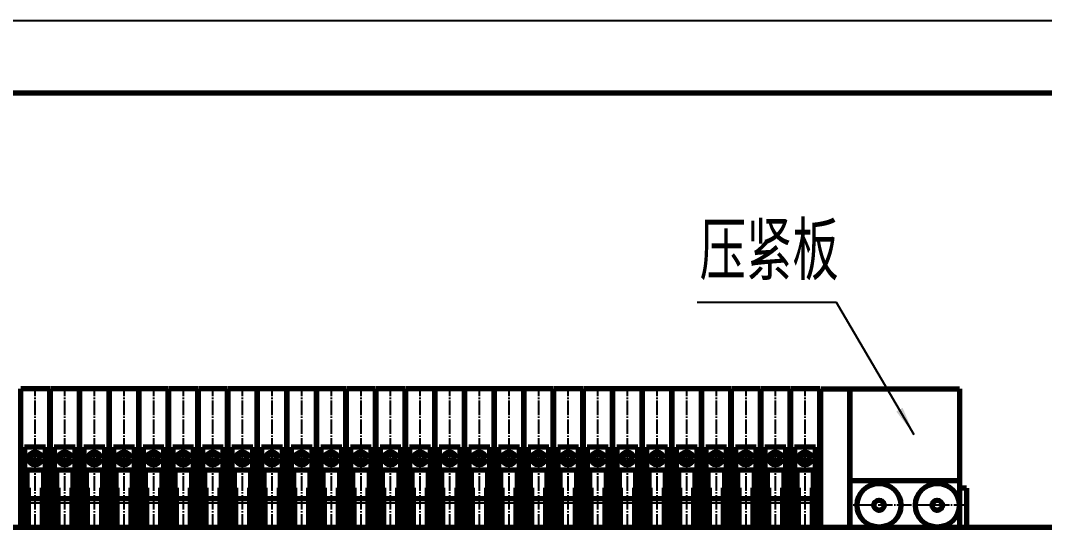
# Model space of a CAD drawing. Header units: millimetres. Extents: x -6300 to 6300, y -4455 to 4455.
# Drawn here: x -1371 to 738, y 3408 to 4455 of the extents above; entities that cross this region are included whole.
import ezdxf

# ---------------------------------------------------------------- set-up
doc = ezdxf.new("R2010")
doc.units = ezdxf.units.MM
doc.linetypes.add('EB_DASHDOT', pattern=[39, 30, -3, 3, -3])
for name, color, linetype, lineweight in [('CAXA0', 7, 'Continuous', 70), ('CAXA1', 1, 'EB_DASHDOT', 25), ('CAXA3', 2, 'Continuous', 25), ('CAXA4', 3, 'Continuous', 25)]:
    doc.layers.add(name, color=color, linetype=linetype, lineweight=lineweight)
doc.styles.add('标准', font='', dxfattribs={"width": 0.667})
doc.styles.get('标准').set_extended_font_data('SimSun')

# ---------------------------------------------------------------- blocks, each defined once
blk = doc.blocks.new('CAXBLOCK0', base_point=(6150, -4305))
at = {"layer": 'CAXA0', "linetype": 'Continuous', "lineweight": 70}
blk.add_line((6150, 4305), (-5550, 4305), dxfattribs=at)
at = {"layer": 'CAXA3', "linetype": 'Continuous', "lineweight": 25}
blk.add_line((-6300, 4455), (6300, 4455), dxfattribs=at)
blk = doc.blocks.new('*D101')
at = {"layer": 'CAXA4', "linetype": 'Continuous', "lineweight": 25}
blk.add_hatch(color=0, dxfattribs=at).paths.add_polyline_path([(469.7, 3601), (445.7, 3656.6), (432.8, 3648.9)], flags=0)
at = {"layer": 'CAXA4', "color": 0, "linetype": 'Continuous', "lineweight": 25}
for p, q in [((309.3, 3873.5), (22.3, 3873.5)), ((469.7, 3601), (309.3, 3873.5))]:
    blk.add_line(p, q, dxfattribs=at)
at = {"layer": 'CAXA4', "color": 0, "linetype": 'Continuous', "lineweight": 25, "insert": (27.6, 4036.1), "char_height": 105, "attachment_point": 1, "style": '标准'}
blk.add_mtext('\\fSimSun|b0|i0|p34;压紧板', dxfattribs=at)

msp = doc.modelspace()

# ---------------------------------------------------------------- linework, layer by layer
at = {"layer": 'CAXA0', "linetype": 'Continuous', "lineweight": 70}
for p, q in [((-1310.8, 3695.7), (-1370.8, 3695.7)), ((-1310.8, 3410.7), (-1310.8, 3695.7)), ((-1249.8, 3695.7), (-1309.8, 3695.7)), ((-1249.8, 3410.7), (-1249.8, 3695.7)), ((-1188.8, 3695.7), (-1248.8, 3695.7)), ((-1188.8, 3410.7), (-1188.8, 3695.7)), ((-1127.8, 3695.7), (-1187.8, 3695.7)), ((-1127.8, 3410.7), (-1127.8, 3695.7)), ((-1066.8, 3695.7), (-1126.8, 3695.7)), ((-1066.8, 3410.7), (-1066.8, 3695.7)), ((-1005.8, 3695.7), (-1065.8, 3695.7)), ((-1005.8, 3410.7), (-1005.8, 3695.7)), ((-944.8, 3695.7), (-1004.8, 3695.7)), ((-944.8, 3410.7), (-944.8, 3695.7)), ((-883.8, 3695.7), (-943.8, 3695.7)), ((-883.8, 3410.7), (-883.8, 3695.7)), ((-822.8, 3695.7), (-882.8, 3695.7)), ((-822.8, 3410.7), (-822.8, 3695.7)), ((-761.8, 3695.7), (-821.8, 3695.7)), ((-761.8, 3410.7), (-761.8, 3695.7)), ((-700.8, 3695.7), (-760.8, 3695.7)), ((-700.8, 3410.7), (-700.8, 3695.7)), ((-639.8, 3695.7), (-699.8, 3695.7)), ((-639.8, 3410.7), (-639.8, 3695.7)), ((-578.8, 3695.7), (-638.8, 3695.7)), ((-578.8, 3410.7), (-578.8, 3695.7)), ((-517.8, 3695.7), (-577.8, 3695.7)), ((-517.8, 3410.7), (-517.8, 3695.7)), ((-456.8, 3695.7), (-516.8, 3695.7)), ((-456.8, 3410.7), (-456.8, 3695.7)), ((-395.8, 3695.7), (-455.8, 3695.7)), ((-395.8, 3410.7), (-395.8, 3695.7)), ((-334.8, 3695.7), (-394.8, 3695.7)), ((-334.8, 3410.7), (-334.8, 3695.7)), ((-273.8, 3695.7), (-333.8, 3695.7)), ((-273.8, 3410.7), (-273.8, 3695.7)), ((-212.8, 3695.7), (-272.8, 3695.7)), ((-212.8, 3410.7), (-212.8, 3695.7)), ((-151.8, 3695.7), (-211.8, 3695.7)), ((-151.8, 3410.7), (-151.8, 3695.7)), ((-90.8, 3695.7), (-150.8, 3695.7)), ((-90.8, 3410.7), (-90.8, 3695.7)), ((-29.8, 3695.7), (-89.8, 3695.7)), ((-29.8, 3410.7), (-29.8, 3695.7)), ((31.2, 3695.7), (-28.8, 3695.7)), ((31.2, 3410.7), (31.2, 3695.7)), ((92.2, 3695.7), (32.2, 3695.7)), ((92.2, 3410.7), (92.2, 3695.7)), ((153.2, 3695.7), (93.2, 3695.7)), ((153.2, 3410.7), (153.2, 3695.7)), ((214.2, 3695.7), (154.2, 3695.7)), ((214.2, 3410.7), (214.2, 3695.7)), ((275.2, 3695.7), (215.2, 3695.7)), ((275.2, 3410.7), (275.2, 3695.7)), ((277.2, 3695.7), (337.2, 3695.7)), ((337.2, 3695.7), (563.2, 3695.7)), ((337.2, 3410.7), (337.2, 3695.7)), ((337.2, 3410.7), (337.2, 3695.7)), ((337.2, 3695.7), (337.2, 3410.7)), ((337.2, 3695.7), (337.2, 3410.7)), ((337.2, 3410.7), (337.2, 3695.7)), ((563.2, 3695.7), (563.2, 3410.7)), ((-1362.7, 3575.8), (-1362.7, 3410.7)), ((-1319.7, 3575.8), (-1362.7, 3575.8)), ((-1319.7, 3410.7), (-1319.7, 3575.8)), ((-1301.7, 3575.8), (-1301.7, 3410.7)), ((-1258.7, 3575.8), (-1301.7, 3575.8)), ((-1258.7, 3410.7), (-1258.7, 3575.8)), ((-1240.7, 3575.8), (-1240.7, 3410.7)), ((-1197.7, 3575.8), (-1240.7, 3575.8)), ((-1197.7, 3410.7), (-1197.7, 3575.8)), ((-1179.7, 3575.8), (-1179.7, 3410.7)), ((-1136.7, 3575.8), (-1179.7, 3575.8)), ((-1136.7, 3410.7), (-1136.7, 3575.8)), ((-1118.7, 3575.8), (-1118.7, 3410.7)), ((-1075.7, 3575.8), (-1118.7, 3575.8)), ((-1075.7, 3410.7), (-1075.7, 3575.8)), ((-1057.7, 3575.8), (-1057.7, 3410.7)), ((-1014.7, 3575.8), (-1057.7, 3575.8)), ((-1014.7, 3410.7), (-1014.7, 3575.8)), ((-996.7, 3575.8), (-996.7, 3410.7)), ((-953.7, 3575.8), (-996.7, 3575.8)), ((-953.7, 3410.7), (-953.7, 3575.8)), ((-935.7, 3575.8), (-935.7, 3410.7)), ((-892.7, 3575.8), (-935.7, 3575.8)), ((-892.7, 3410.7), (-892.7, 3575.8)), ((-874.7, 3575.8), (-874.7, 3410.7)), ((-831.7, 3575.8), (-874.7, 3575.8)), ((-831.7, 3410.7), (-831.7, 3575.8)), ((-813.7, 3575.8), (-813.7, 3410.7)), ((-770.7, 3575.8), (-813.7, 3575.8)), ((-770.7, 3410.7), (-770.7, 3575.8)), ((-752.7, 3575.8), (-752.7, 3410.7)), ((-709.7, 3575.8), (-752.7, 3575.8)), ((-709.7, 3410.7), (-709.7, 3575.8)), ((-691.7, 3575.8), (-691.7, 3410.7)), ((-648.7, 3575.8), (-691.7, 3575.8)), ((-648.7, 3410.7), (-648.7, 3575.8)), ((-630.7, 3575.8), (-630.7, 3410.7)), ((-587.7, 3575.8), (-630.7, 3575.8)), ((-587.7, 3410.7), (-587.7, 3575.8)), ((-569.7, 3575.8), (-569.7, 3410.7)), ((-526.7, 3575.8), (-569.7, 3575.8)), ((-526.7, 3410.7), (-526.7, 3575.8)), ((-508.7, 3575.8), (-508.7, 3410.7)), ((-465.7, 3575.8), (-508.7, 3575.8)), ((-465.7, 3410.7), (-465.7, 3575.8)), ((-447.7, 3575.8), (-447.7, 3410.7)), ((-404.7, 3575.8), (-447.7, 3575.8)), ((-404.7, 3410.7), (-404.7, 3575.8)), ((-386.7, 3575.8), (-386.7, 3410.7)), ((-343.7, 3575.8), (-386.7, 3575.8)), ((-343.7, 3410.7), (-343.7, 3575.8)), ((-325.7, 3575.8), (-325.7, 3410.7)), ((-282.7, 3575.8), (-325.7, 3575.8)), ((-282.7, 3410.7), (-282.7, 3575.8)), ((-264.7, 3575.8), (-264.7, 3410.7)), ((-221.7, 3575.8), (-264.7, 3575.8)), ((-221.7, 3410.7), (-221.7, 3575.8)), ((-203.7, 3575.8), (-203.7, 3410.7)), ((-160.7, 3575.8), (-203.7, 3575.8)), ((-160.7, 3410.7), (-160.7, 3575.8)), ((-142.7, 3575.8), (-142.7, 3410.7)), ((-99.7, 3575.8), (-142.7, 3575.8)), ((-99.7, 3410.7), (-99.7, 3575.8)), ((-81.7, 3575.8), (-81.7, 3410.7)), ((-38.7, 3575.8), (-81.7, 3575.8)), ((-38.7, 3410.7), (-38.7, 3575.8)), ((-20.7, 3575.8), (-20.7, 3410.7)), ((22.3, 3575.8), (-20.7, 3575.8)), ((22.3, 3410.7), (22.3, 3575.8)), ((40.3, 3575.8), (40.3, 3410.7)), ((83.3, 3575.8), (40.3, 3575.8)), ((83.3, 3410.7), (83.3, 3575.8)), ((101.3, 3575.8), (101.3, 3410.7)), ((144.3, 3575.8), (101.3, 3575.8)), ((144.3, 3410.7), (144.3, 3575.8)), ((162.3, 3575.8), (162.3, 3410.7)), ((205.3, 3575.8), (162.3, 3575.8)), ((205.3, 3410.7), (205.3, 3575.8)), ((223.3, 3575.8), (223.3, 3410.7)), ((266.3, 3575.8), (223.3, 3575.8)), ((266.3, 3410.7), (266.3, 3575.8)), ((-1358.2, 3527.8), (-1358.2, 3417.8)), ((-1324.2, 3527.8), (-1358.2, 3527.8)), ((-1324.2, 3527.8), (-1324.2, 3417.8)), ((-1297.2, 3527.8), (-1297.2, 3417.8)), ((-1263.2, 3527.8), (-1297.2, 3527.8)), ((-1263.2, 3527.8), (-1263.2, 3417.8)), ((-1236.2, 3527.8), (-1236.2, 3417.8)), ((-1202.2, 3527.8), (-1236.2, 3527.8)), ((-1202.2, 3527.8), (-1202.2, 3417.8)), ((-1175.2, 3527.8), (-1175.2, 3417.8)), ((-1141.2, 3527.8), (-1175.2, 3527.8)), ((-1141.2, 3527.8), (-1141.2, 3417.8)), ((-1114.2, 3527.8), (-1114.2, 3417.8)), ((-1080.2, 3527.8), (-1114.2, 3527.8)), ((-1080.2, 3527.8), (-1080.2, 3417.8)), ((-1053.2, 3527.8), (-1053.2, 3417.8)), ((-1019.2, 3527.8), (-1053.2, 3527.8)), ((-1019.2, 3527.8), (-1019.2, 3417.8)), ((-992.2, 3527.8), (-992.2, 3417.8)), ((-958.2, 3527.8), (-992.2, 3527.8)), ((-958.2, 3527.8), (-958.2, 3417.8)), ((-931.2, 3527.8), (-931.2, 3417.8)), ((-897.2, 3527.8), (-931.2, 3527.8)), ((-897.2, 3527.8), (-897.2, 3417.8)), ((-870.2, 3527.8), (-870.2, 3417.8)), ((-836.2, 3527.8), (-870.2, 3527.8)), ((-836.2, 3527.8), (-836.2, 3417.8)), ((-809.2, 3527.8), (-809.2, 3417.8)), ((-775.2, 3527.8), (-809.2, 3527.8)), ((-775.2, 3527.8), (-775.2, 3417.8)), ((-748.2, 3527.8), (-748.2, 3417.8)), ((-714.2, 3527.8), (-748.2, 3527.8)), ((-714.2, 3527.8), (-714.2, 3417.8)), ((-687.2, 3527.8), (-687.2, 3417.8)), ((-653.2, 3527.8), (-687.2, 3527.8)), ((-653.2, 3527.8), (-653.2, 3417.8)), ((-626.2, 3527.8), (-626.2, 3417.8)), ((-592.2, 3527.8), (-626.2, 3527.8)), ((-592.2, 3527.8), (-592.2, 3417.8)), ((-565.2, 3527.8), (-565.2, 3417.8)), ((-531.2, 3527.8), (-565.2, 3527.8)), ((-531.2, 3527.8), (-531.2, 3417.8)), ((-504.2, 3527.8), (-504.2, 3417.8)), ((-470.2, 3527.8), (-504.2, 3527.8)), ((-470.2, 3527.8), (-470.2, 3417.8)), ((-443.2, 3527.8), (-443.2, 3417.8)), ((-409.2, 3527.8), (-443.2, 3527.8)), ((-409.2, 3527.8), (-409.2, 3417.8)), ((-382.2, 3527.8), (-382.2, 3417.8)), ((-348.2, 3527.8), (-382.2, 3527.8)), ((-348.2, 3527.8), (-348.2, 3417.8)), ((-321.2, 3527.8), (-321.2, 3417.8)), ((-287.2, 3527.8), (-321.2, 3527.8)), ((-287.2, 3527.8), (-287.2, 3417.8)), ((-260.2, 3527.8), (-260.2, 3417.8)), ((-226.2, 3527.8), (-260.2, 3527.8)), ((-226.2, 3527.8), (-226.2, 3417.8)), ((-199.2, 3527.8), (-199.2, 3417.8)), ((-165.2, 3527.8), (-199.2, 3527.8)), ((-165.2, 3527.8), (-165.2, 3417.8)), ((-138.2, 3527.8), (-138.2, 3417.8)), ((-104.2, 3527.8), (-138.2, 3527.8)), ((-104.2, 3527.8), (-104.2, 3417.8)), ((-77.2, 3527.8), (-77.2, 3417.8)), ((-43.2, 3527.8), (-77.2, 3527.8)), ((-43.2, 3527.8), (-43.2, 3417.8)), ((-16.2, 3527.8), (-16.2, 3417.8)), ((17.8, 3527.8), (-16.2, 3527.8)), ((17.8, 3527.8), (17.8, 3417.8)), ((44.8, 3527.8), (44.8, 3417.8)), ((78.8, 3527.8), (44.8, 3527.8)), ((78.8, 3527.8), (78.8, 3417.8)), ((105.8, 3527.8), (105.8, 3417.8)), ((139.8, 3527.8), (105.8, 3527.8)), ((139.8, 3527.8), (139.8, 3417.8)), ((166.8, 3527.8), (166.8, 3417.8)), ((200.8, 3527.8), (166.8, 3527.8)), ((200.8, 3527.8), (200.8, 3417.8)), ((227.8, 3527.8), (227.8, 3417.8)), ((261.8, 3527.8), (227.8, 3527.8)), ((261.8, 3527.8), (261.8, 3417.8)), ((563.2, 3506.3), (337.2, 3506.3)), ((-1355.7, 3491.4), (-1358.2, 3491.4)), ((-1355.7, 3491.4), (-1355.7, 3410.7)), ((-1326.7, 3491.4), (-1324.2, 3491.4)), ((-1326.7, 3491.4), (-1326.7, 3410.7)), ((-1294.7, 3491.4), (-1297.2, 3491.4)), ((-1294.7, 3491.4), (-1294.7, 3410.7)), ((-1265.7, 3491.4), (-1263.2, 3491.4)), ((-1265.7, 3491.4), (-1265.7, 3410.7)), ((-1233.7, 3491.4), (-1236.2, 3491.4)), ((-1233.7, 3491.4), (-1233.7, 3410.7)), ((-1204.7, 3491.4), (-1202.2, 3491.4)), ((-1204.7, 3491.4), (-1204.7, 3410.7)), ((-1172.7, 3491.4), (-1175.2, 3491.4)), ((-1172.7, 3491.4), (-1172.7, 3410.7)), ((-1143.7, 3491.4), (-1141.2, 3491.4)), ((-1143.7, 3491.4), (-1143.7, 3410.7)), ((-1111.7, 3491.4), (-1114.2, 3491.4)), ((-1111.7, 3491.4), (-1111.7, 3410.7)), ((-1082.7, 3491.4), (-1080.2, 3491.4)), ((-1082.7, 3491.4), (-1082.7, 3410.7)), ((-1050.7, 3491.4), (-1053.2, 3491.4)), ((-1050.7, 3491.4), (-1050.7, 3410.7)), ((-1021.7, 3491.4), (-1019.2, 3491.4)), ((-1021.7, 3491.4), (-1021.7, 3410.7)), ((-989.7, 3491.4), (-992.2, 3491.4)), ((-989.7, 3491.4), (-989.7, 3410.7)), ((-960.7, 3491.4), (-958.2, 3491.4)), ((-960.7, 3491.4), (-960.7, 3410.7)), ((-928.7, 3491.4), (-931.2, 3491.4)), ((-928.7, 3491.4), (-928.7, 3410.7)), ((-899.7, 3491.4), (-897.2, 3491.4)), ((-899.7, 3491.4), (-899.7, 3410.7)), ((-867.7, 3491.4), (-870.2, 3491.4)), ((-867.7, 3491.4), (-867.7, 3410.7)), ((-838.7, 3491.4), (-836.2, 3491.4)), ((-838.7, 3491.4), (-838.7, 3410.7)), ((-806.7, 3491.4), (-809.2, 3491.4)), ((-806.7, 3491.4), (-806.7, 3410.7)), ((-777.7, 3491.4), (-775.2, 3491.4)), ((-777.7, 3491.4), (-777.7, 3410.7)), ((-745.7, 3491.4), (-748.2, 3491.4)), ((-745.7, 3491.4), (-745.7, 3410.7)), ((-716.7, 3491.4), (-714.2, 3491.4)), ((-716.7, 3491.4), (-716.7, 3410.7)), ((-684.7, 3491.4), (-687.2, 3491.4)), ((-684.7, 3491.4), (-684.7, 3410.7)), ((-655.7, 3491.4), (-653.2, 3491.4)), ((-655.7, 3491.4), (-655.7, 3410.7)), ((-623.7, 3491.4), (-626.2, 3491.4)), ((-623.7, 3491.4), (-623.7, 3410.7)), ((-594.7, 3491.4), (-592.2, 3491.4)), ((-594.7, 3491.4), (-594.7, 3410.7)), ((-562.7, 3491.4), (-565.2, 3491.4)), ((-562.7, 3491.4), (-562.7, 3410.7)), ((-533.7, 3491.4), (-531.2, 3491.4)), ((-533.7, 3491.4), (-533.7, 3410.7)), ((-501.7, 3491.4), (-504.2, 3491.4)), ((-501.7, 3491.4), (-501.7, 3410.7)), ((-472.7, 3491.4), (-470.2, 3491.4)), ((-472.7, 3491.4), (-472.7, 3410.7)), ((-440.7, 3491.4), (-443.2, 3491.4)), ((-440.7, 3491.4), (-440.7, 3410.7)), ((-411.7, 3491.4), (-409.2, 3491.4)), ((-411.7, 3491.4), (-411.7, 3410.7)), ((-379.7, 3491.4), (-382.2, 3491.4)), ((-379.7, 3491.4), (-379.7, 3410.7)), ((-350.7, 3491.4), (-348.2, 3491.4)), ((-350.7, 3491.4), (-350.7, 3410.7)), ((-318.7, 3491.4), (-321.2, 3491.4)), ((-318.7, 3491.4), (-318.7, 3410.7)), ((-289.7, 3491.4), (-287.2, 3491.4)), ((-289.7, 3491.4), (-289.7, 3410.7)), ((-257.7, 3491.4), (-260.2, 3491.4)), ((-257.7, 3491.4), (-257.7, 3410.7)), ((-228.7, 3491.4), (-226.2, 3491.4)), ((-228.7, 3491.4), (-228.7, 3410.7)), ((-196.7, 3491.4), (-199.2, 3491.4)), ((-196.7, 3491.4), (-196.7, 3410.7)), ((-167.7, 3491.4), (-165.2, 3491.4)), ((-167.7, 3491.4), (-167.7, 3410.7)), ((-135.7, 3491.4), (-138.2, 3491.4)), ((-135.7, 3491.4), (-135.7, 3410.7)), ((-106.7, 3491.4), (-104.2, 3491.4)), ((-106.7, 3491.4), (-106.7, 3410.7)), ((-74.7, 3491.4), (-77.2, 3491.4)), ((-74.7, 3491.4), (-74.7, 3410.7)), ((-45.7, 3491.4), (-43.2, 3491.4)), ((-45.7, 3491.4), (-45.7, 3410.7)), ((-13.7, 3491.4), (-16.2, 3491.4)), ((-13.7, 3491.4), (-13.7, 3410.7)), ((15.3, 3491.4), (17.8, 3491.4)), ((15.3, 3491.4), (15.3, 3410.7)), ((47.3, 3491.4), (44.8, 3491.4)), ((47.3, 3491.4), (47.3, 3410.7)), ((76.3, 3491.4), (78.8, 3491.4)), ((76.3, 3491.4), (76.3, 3410.7)), ((108.3, 3491.4), (105.8, 3491.4)), ((108.3, 3491.4), (108.3, 3410.7)), ((137.3, 3491.4), (139.8, 3491.4)), ((137.3, 3491.4), (137.3, 3410.7)), ((169.3, 3491.4), (166.8, 3491.4)), ((169.3, 3491.4), (169.3, 3410.7)), ((198.3, 3491.4), (200.8, 3491.4)), ((198.3, 3491.4), (198.3, 3410.7)), ((230.3, 3491.4), (227.8, 3491.4)), ((230.3, 3491.4), (230.3, 3410.7)), ((259.3, 3491.4), (261.8, 3491.4)), ((259.3, 3491.4), (259.3, 3410.7)), ((577.2, 3490.7), (563.2, 3490.7)), ((577.2, 3490.7), (577.2, 3410.7)), ((577.2, 3490.7), (577.2, 3410.7)), ((577.2, 3490.7), (577.2, 3410.7)), ((-1355.7, 3469.8), (-1326.7, 3469.8)), ((-1294.7, 3469.8), (-1265.7, 3469.8)), ((-1233.7, 3469.8), (-1204.7, 3469.8)), ((-1172.7, 3469.8), (-1143.7, 3469.8)), ((-1111.7, 3469.8), (-1082.7, 3469.8)), ((-1050.7, 3469.8), (-1021.7, 3469.8)), ((-989.7, 3469.8), (-960.7, 3469.8)), ((-928.7, 3469.8), (-899.7, 3469.8)), ((-867.7, 3469.8), (-838.7, 3469.8)), ((-806.7, 3469.8), (-777.7, 3469.8)), ((-745.7, 3469.8), (-716.7, 3469.8)), ((-684.7, 3469.8), (-655.7, 3469.8)), ((-623.7, 3469.8), (-594.7, 3469.8)), ((-562.7, 3469.8), (-533.7, 3469.8)), ((-501.7, 3469.8), (-472.7, 3469.8)), ((-440.7, 3469.8), (-411.7, 3469.8)), ((-379.7, 3469.8), (-350.7, 3469.8)), ((-318.7, 3469.8), (-289.7, 3469.8)), ((-257.7, 3469.8), (-228.7, 3469.8)), ((-196.7, 3469.8), (-167.7, 3469.8)), ((-135.7, 3469.8), (-106.7, 3469.8)), ((-74.7, 3469.8), (-45.7, 3469.8)), ((-13.7, 3469.8), (15.3, 3469.8)), ((47.3, 3469.8), (76.3, 3469.8)), ((108.3, 3469.8), (137.3, 3469.8)), ((169.3, 3469.8), (198.3, 3469.8)), ((230.3, 3469.8), (259.3, 3469.8)), ((-1358.2, 3417.8), (-1355.7, 3417.8)), ((-1324.2, 3417.8), (-1326.7, 3417.8)), ((-1297.2, 3417.8), (-1294.7, 3417.8)), ((-1263.2, 3417.8), (-1265.7, 3417.8)), ((-1236.2, 3417.8), (-1233.7, 3417.8)), ((-1202.2, 3417.8), (-1204.7, 3417.8)), ((-1175.2, 3417.8), (-1172.7, 3417.8)), ((-1141.2, 3417.8), (-1143.7, 3417.8)), ((-1114.2, 3417.8), (-1111.7, 3417.8)), ((-1080.2, 3417.8), (-1082.7, 3417.8)), ((-1053.2, 3417.8), (-1050.7, 3417.8)), ((-1019.2, 3417.8), (-1021.7, 3417.8)), ((-992.2, 3417.8), (-989.7, 3417.8)), ((-958.2, 3417.8), (-960.7, 3417.8)), ((-931.2, 3417.8), (-928.7, 3417.8)), ((-897.2, 3417.8), (-899.7, 3417.8)), ((-870.2, 3417.8), (-867.7, 3417.8)), ((-836.2, 3417.8), (-838.7, 3417.8)), ((-809.2, 3417.8), (-806.7, 3417.8)), ((-775.2, 3417.8), (-777.7, 3417.8)), ((-748.2, 3417.8), (-745.7, 3417.8)), ((-714.2, 3417.8), (-716.7, 3417.8)), ((-687.2, 3417.8), (-684.7, 3417.8)), ((-653.2, 3417.8), (-655.7, 3417.8)), ((-626.2, 3417.8), (-623.7, 3417.8)), ((-592.2, 3417.8), (-594.7, 3417.8)), ((-565.2, 3417.8), (-562.7, 3417.8)), ((-531.2, 3417.8), (-533.7, 3417.8)), ((-504.2, 3417.8), (-501.7, 3417.8)), ((-470.2, 3417.8), (-472.7, 3417.8)), ((-443.2, 3417.8), (-440.7, 3417.8)), ((-409.2, 3417.8), (-411.7, 3417.8)), ((-382.2, 3417.8), (-379.7, 3417.8)), ((-348.2, 3417.8), (-350.7, 3417.8)), ((-321.2, 3417.8), (-318.7, 3417.8)), ((-287.2, 3417.8), (-289.7, 3417.8)), ((-260.2, 3417.8), (-257.7, 3417.8)), ((-226.2, 3417.8), (-228.7, 3417.8)), ((-199.2, 3417.8), (-196.7, 3417.8)), ((-165.2, 3417.8), (-167.7, 3417.8)), ((-138.2, 3417.8), (-135.7, 3417.8)), ((-104.2, 3417.8), (-106.7, 3417.8)), ((-77.2, 3417.8), (-74.7, 3417.8)), ((-43.2, 3417.8), (-45.7, 3417.8)), ((-16.2, 3417.8), (-13.7, 3417.8)), ((17.8, 3417.8), (15.3, 3417.8)), ((44.8, 3417.8), (47.3, 3417.8)), ((78.8, 3417.8), (76.3, 3417.8)), ((105.8, 3417.8), (108.3, 3417.8)), ((139.8, 3417.8), (137.3, 3417.8)), ((166.8, 3417.8), (169.3, 3417.8)), ((200.8, 3417.8), (198.3, 3417.8)), ((227.8, 3417.8), (230.3, 3417.8)), ((261.8, 3417.8), (259.3, 3417.8)), ((-2663.8, 3410.7), (923.7, 3410.7))]:
    msp.add_line(p, q, dxfattribs=at)
at = {"layer": 'CAXA0'}
for p, q in [((-1370.8, 3410.7), (-1370.8, 3695.7)), ((-1310.8, 3410.7), (-1310.8, 3695.7)), ((-1309.8, 3410.7), (-1309.8, 3695.7)), ((-1249.8, 3410.7), (-1249.8, 3695.7)), ((-1248.8, 3410.7), (-1248.8, 3695.7)), ((-1188.8, 3410.7), (-1188.8, 3695.7)), ((-1187.8, 3410.7), (-1187.8, 3695.7)), ((-1127.8, 3410.7), (-1127.8, 3695.7)), ((-1126.8, 3410.7), (-1126.8, 3695.7)), ((-1066.8, 3410.7), (-1066.8, 3695.7)), ((-1065.8, 3410.7), (-1065.8, 3695.7)), ((-1005.8, 3410.7), (-1005.8, 3695.7)), ((-1004.8, 3410.7), (-1004.8, 3695.7)), ((-944.8, 3410.7), (-944.8, 3695.7)), ((-943.8, 3410.7), (-943.8, 3695.7)), ((-883.8, 3410.7), (-883.8, 3695.7)), ((-882.8, 3410.7), (-882.8, 3695.7)), ((-822.8, 3410.7), (-822.8, 3695.7)), ((-821.8, 3410.7), (-821.8, 3695.7)), ((-761.8, 3410.7), (-761.8, 3695.7)), ((-760.8, 3410.7), (-760.8, 3695.7)), ((-700.8, 3410.7), (-700.8, 3695.7)), ((-699.8, 3410.7), (-699.8, 3695.7)), ((-639.8, 3410.7), (-639.8, 3695.7)), ((-638.8, 3410.7), (-638.8, 3695.7)), ((-578.8, 3410.7), (-578.8, 3695.7)), ((-577.8, 3410.7), (-577.8, 3695.7)), ((-517.8, 3410.7), (-517.8, 3695.7)), ((-516.8, 3410.7), (-516.8, 3695.7)), ((-456.8, 3410.7), (-456.8, 3695.7)), ((-455.8, 3410.7), (-455.8, 3695.7)), ((-395.8, 3410.7), (-395.8, 3695.7)), ((-394.8, 3410.7), (-394.8, 3695.7)), ((-334.8, 3410.7), (-334.8, 3695.7)), ((-333.8, 3410.7), (-333.8, 3695.7)), ((-273.8, 3410.7), (-273.8, 3695.7)), ((-272.8, 3410.7), (-272.8, 3695.7)), ((-212.8, 3410.7), (-212.8, 3695.7)), ((-211.8, 3410.7), (-211.8, 3695.7)), ((-151.8, 3410.7), (-151.8, 3695.7)), ((-150.8, 3410.7), (-150.8, 3695.7)), ((-90.8, 3410.7), (-90.8, 3695.7)), ((-89.8, 3410.7), (-89.8, 3695.7)), ((-29.8, 3410.7), (-29.8, 3695.7)), ((-28.8, 3410.7), (-28.8, 3695.7)), ((31.2, 3410.7), (31.2, 3695.7)), ((32.2, 3410.7), (32.2, 3695.7)), ((92.2, 3410.7), (92.2, 3695.7)), ((93.2, 3410.7), (93.2, 3695.7)), ((153.2, 3410.7), (153.2, 3695.7)), ((154.2, 3410.7), (154.2, 3695.7)), ((214.2, 3410.7), (214.2, 3695.7)), ((215.2, 3410.7), (215.2, 3695.7)), ((277.2, 3410.7), (277.2, 3695.7))]:
    msp.add_line(p, q, dxfattribs=at)
at = {"layer": 'CAXA0', "linetype": 'Continuous', "lineweight": 70}
for centre, radius in [((-1341.2, 3552.3), 13.5), ((-1280.2, 3552.3), 13.5), ((-1219.2, 3552.3), 13.5), ((-1158.2, 3552.3), 13.5), ((-1097.2, 3552.3), 13.5), ((-1036.2, 3552.3), 13.5), ((-975.2, 3552.3), 13.5), ((-914.2, 3552.3), 13.5), ((-853.2, 3552.3), 13.5), ((-792.2, 3552.3), 13.5), ((-731.2, 3552.3), 13.5), ((-670.2, 3552.3), 13.5), ((-609.2, 3552.3), 13.5), ((-548.2, 3552.3), 13.5), ((-487.2, 3552.3), 13.5), ((-426.2, 3552.3), 13.5), ((-365.2, 3552.3), 13.5), ((-304.2, 3552.3), 13.5), ((-243.2, 3552.3), 13.5), ((-182.2, 3552.3), 13.5), ((-121.2, 3552.3), 13.5), ((-60.2, 3552.3), 13.5), ((0.8, 3552.3), 13.5), ((61.8, 3552.3), 13.5), ((122.8, 3552.3), 13.5), ((183.8, 3552.3), 13.5), ((244.8, 3552.3), 13.5), ((-1341.2, 3552.3), 9), ((-1280.2, 3552.3), 9), ((-1219.2, 3552.3), 9), ((-1158.2, 3552.3), 9), ((-1097.2, 3552.3), 9), ((-1036.2, 3552.3), 9), ((-975.2, 3552.3), 9), ((-914.2, 3552.3), 9), ((-853.2, 3552.3), 9), ((-792.2, 3552.3), 9), ((-731.2, 3552.3), 9), ((-670.2, 3552.3), 9), ((-609.2, 3552.3), 9), ((-548.2, 3552.3), 9), ((-487.2, 3552.3), 9), ((-426.2, 3552.3), 9), ((-365.2, 3552.3), 9), ((-304.2, 3552.3), 9), ((-243.2, 3552.3), 9), ((-182.2, 3552.3), 9), ((-121.2, 3552.3), 9), ((-60.2, 3552.3), 9), ((0.8, 3552.3), 9), ((61.8, 3552.3), 9), ((122.8, 3552.3), 9), ((183.8, 3552.3), 9), ((244.8, 3552.3), 9), ((397.2, 3455.7), 45), ((517.2, 3455.7), 45), ((397.2, 3455.7), 10.5), ((397.2, 3455.7), 10.5), ((517.2, 3455.7), 10.5), ((517.2, 3455.7), 10.5)]:
    msp.add_circle(centre, radius, dxfattribs=at)
at = {"layer": 'CAXA1', "linetype": 'EB_DASHDOT', "lineweight": 25}
for p, q in [((-1340.8, 3407.7), (-1340.8, 3698.7)), ((-1279.8, 3407.7), (-1279.8, 3698.7)), ((-1218.8, 3407.7), (-1218.8, 3698.7)), ((-1157.8, 3407.7), (-1157.8, 3698.7)), ((-1096.8, 3407.7), (-1096.8, 3698.7)), ((-1035.8, 3407.7), (-1035.8, 3698.7)), ((-974.8, 3407.7), (-974.8, 3698.7)), ((-913.8, 3407.7), (-913.8, 3698.7)), ((-852.8, 3407.7), (-852.8, 3698.7)), ((-791.8, 3407.7), (-791.8, 3698.7)), ((-730.8, 3407.7), (-730.8, 3698.7)), ((-669.8, 3407.7), (-669.8, 3698.7)), ((-608.8, 3407.7), (-608.8, 3698.7)), ((-547.8, 3407.7), (-547.8, 3698.7)), ((-486.8, 3407.7), (-486.8, 3698.7)), ((-425.8, 3407.7), (-425.8, 3698.7)), ((-364.8, 3407.7), (-364.8, 3698.7)), ((-303.8, 3407.7), (-303.8, 3698.7)), ((-242.8, 3407.7), (-242.8, 3698.7)), ((-181.8, 3407.7), (-181.8, 3698.7)), ((-120.8, 3407.7), (-120.8, 3698.7)), ((-59.8, 3407.7), (-59.8, 3698.7)), ((1.2, 3407.7), (1.2, 3698.7)), ((62.2, 3407.7), (62.2, 3698.7)), ((123.2, 3407.7), (123.2, 3698.7)), ((184.2, 3407.7), (184.2, 3698.7)), ((245.2, 3407.7), (245.2, 3698.7)), ((-1341.2, 3535.8), (-1341.2, 3568.8)), ((-1280.2, 3535.8), (-1280.2, 3568.8)), ((-1219.2, 3535.8), (-1219.2, 3568.8)), ((-1158.2, 3535.8), (-1158.2, 3568.8)), ((-1097.2, 3535.8), (-1097.2, 3568.8)), ((-1036.2, 3535.8), (-1036.2, 3568.8)), ((-975.2, 3535.8), (-975.2, 3568.8)), ((-914.2, 3535.8), (-914.2, 3568.8)), ((-853.2, 3535.8), (-853.2, 3568.8)), ((-792.2, 3535.8), (-792.2, 3568.8)), ((-731.2, 3535.8), (-731.2, 3568.8)), ((-670.2, 3535.8), (-670.2, 3568.8)), ((-609.2, 3535.8), (-609.2, 3568.8)), ((-548.2, 3535.8), (-548.2, 3568.8)), ((-487.2, 3535.8), (-487.2, 3568.8)), ((-426.2, 3535.8), (-426.2, 3568.8)), ((-365.2, 3535.8), (-365.2, 3568.8)), ((-304.2, 3535.8), (-304.2, 3568.8)), ((-243.2, 3535.8), (-243.2, 3568.8)), ((-182.2, 3535.8), (-182.2, 3568.8)), ((-121.2, 3535.8), (-121.2, 3568.8)), ((-60.2, 3535.8), (-60.2, 3568.8)), ((0.8, 3535.8), (0.8, 3568.8)), ((61.8, 3535.8), (61.8, 3568.8)), ((122.8, 3535.8), (122.8, 3568.8)), ((183.8, 3535.8), (183.8, 3568.8)), ((244.8, 3535.8), (244.8, 3568.8)), ((-1357.7, 3552.3), (-1324.7, 3552.3)), ((-1296.7, 3552.3), (-1263.7, 3552.3)), ((-1235.7, 3552.3), (-1202.7, 3552.3)), ((-1174.7, 3552.3), (-1141.7, 3552.3)), ((-1113.7, 3552.3), (-1080.7, 3552.3)), ((-1052.7, 3552.3), (-1019.7, 3552.3)), ((-991.7, 3552.3), (-958.7, 3552.3)), ((-930.7, 3552.3), (-897.7, 3552.3)), ((-869.7, 3552.3), (-836.7, 3552.3)), ((-808.7, 3552.3), (-775.7, 3552.3)), ((-747.7, 3552.3), (-714.7, 3552.3)), ((-686.7, 3552.3), (-653.7, 3552.3)), ((-625.7, 3552.3), (-592.7, 3552.3)), ((-564.7, 3552.3), (-531.7, 3552.3)), ((-503.7, 3552.3), (-470.7, 3552.3)), ((-442.7, 3552.3), (-409.7, 3552.3)), ((-381.7, 3552.3), (-348.7, 3552.3)), ((-320.7, 3552.3), (-287.7, 3552.3)), ((-259.7, 3552.3), (-226.7, 3552.3)), ((-198.7, 3552.3), (-165.7, 3552.3)), ((-137.7, 3552.3), (-104.7, 3552.3)), ((-76.7, 3552.3), (-43.7, 3552.3)), ((-15.7, 3552.3), (17.3, 3552.3)), ((45.3, 3552.3), (78.3, 3552.3)), ((106.3, 3552.3), (139.3, 3552.3)), ((167.3, 3552.3), (200.3, 3552.3)), ((228.3, 3552.3), (261.3, 3552.3)), ((-1323.7, 3459.8), (-1358.7, 3459.8)), ((-1262.7, 3459.8), (-1297.7, 3459.8)), ((-1201.7, 3459.8), (-1236.7, 3459.8)), ((-1140.7, 3459.8), (-1175.7, 3459.8)), ((-1079.7, 3459.8), (-1114.7, 3459.8)), ((-1018.7, 3459.8), (-1053.7, 3459.8)), ((-957.7, 3459.8), (-992.7, 3459.8)), ((-896.7, 3459.8), (-931.7, 3459.8)), ((-835.7, 3459.8), (-870.7, 3459.8)), ((-774.7, 3459.8), (-809.7, 3459.8)), ((-713.7, 3459.8), (-748.7, 3459.8)), ((-652.7, 3459.8), (-687.7, 3459.8)), ((-591.7, 3459.8), (-626.7, 3459.8)), ((-530.7, 3459.8), (-565.7, 3459.8)), ((-469.7, 3459.8), (-504.7, 3459.8)), ((-408.7, 3459.8), (-443.7, 3459.8)), ((-347.7, 3459.8), (-382.7, 3459.8)), ((-286.7, 3459.8), (-321.7, 3459.8)), ((-225.7, 3459.8), (-260.7, 3459.8)), ((-164.7, 3459.8), (-199.7, 3459.8)), ((-103.7, 3459.8), (-138.7, 3459.8)), ((-42.7, 3459.8), (-77.7, 3459.8)), ((18.3, 3459.8), (-16.7, 3459.8)), ((79.3, 3459.8), (44.3, 3459.8)), ((140.3, 3459.8), (105.3, 3459.8)), ((201.3, 3459.8), (166.3, 3459.8)), ((262.3, 3459.8), (227.3, 3459.8))]:
    msp.add_line(p, q, dxfattribs=at)
at = {"layer": 'CAXA1', "color": 1, "linetype": 'EB_DASHDOT', "lineweight": 25}
msp.add_line((581.2, 3455.7), (344.2, 3455.7), dxfattribs=at)
msp.add_line((581.2, 3455.7), (344.2, 3455.7), dxfattribs=at)
at = {"layer": 'CAXA3', "color": 7, "linetype": 'Continuous', "lineweight": 25}
for centre in [(397.2, 3455.7), (397.2, 3455.7), (517.2, 3455.7), (517.2, 3455.7)]:
    msp.add_arc(centre, 12, 270, 180, dxfattribs=at)

# ---------------------------------------------------------------- block references
at = {"layer": 'CAXA0'}
msp.add_blockref('CAXBLOCK0', (6150, -4305), dxfattribs=at)
at = {"layer": 'CAXA4'}
msp.add_blockref('*D101', (0, 0), dxfattribs=at)

doc.saveas('drawing.dxf')
